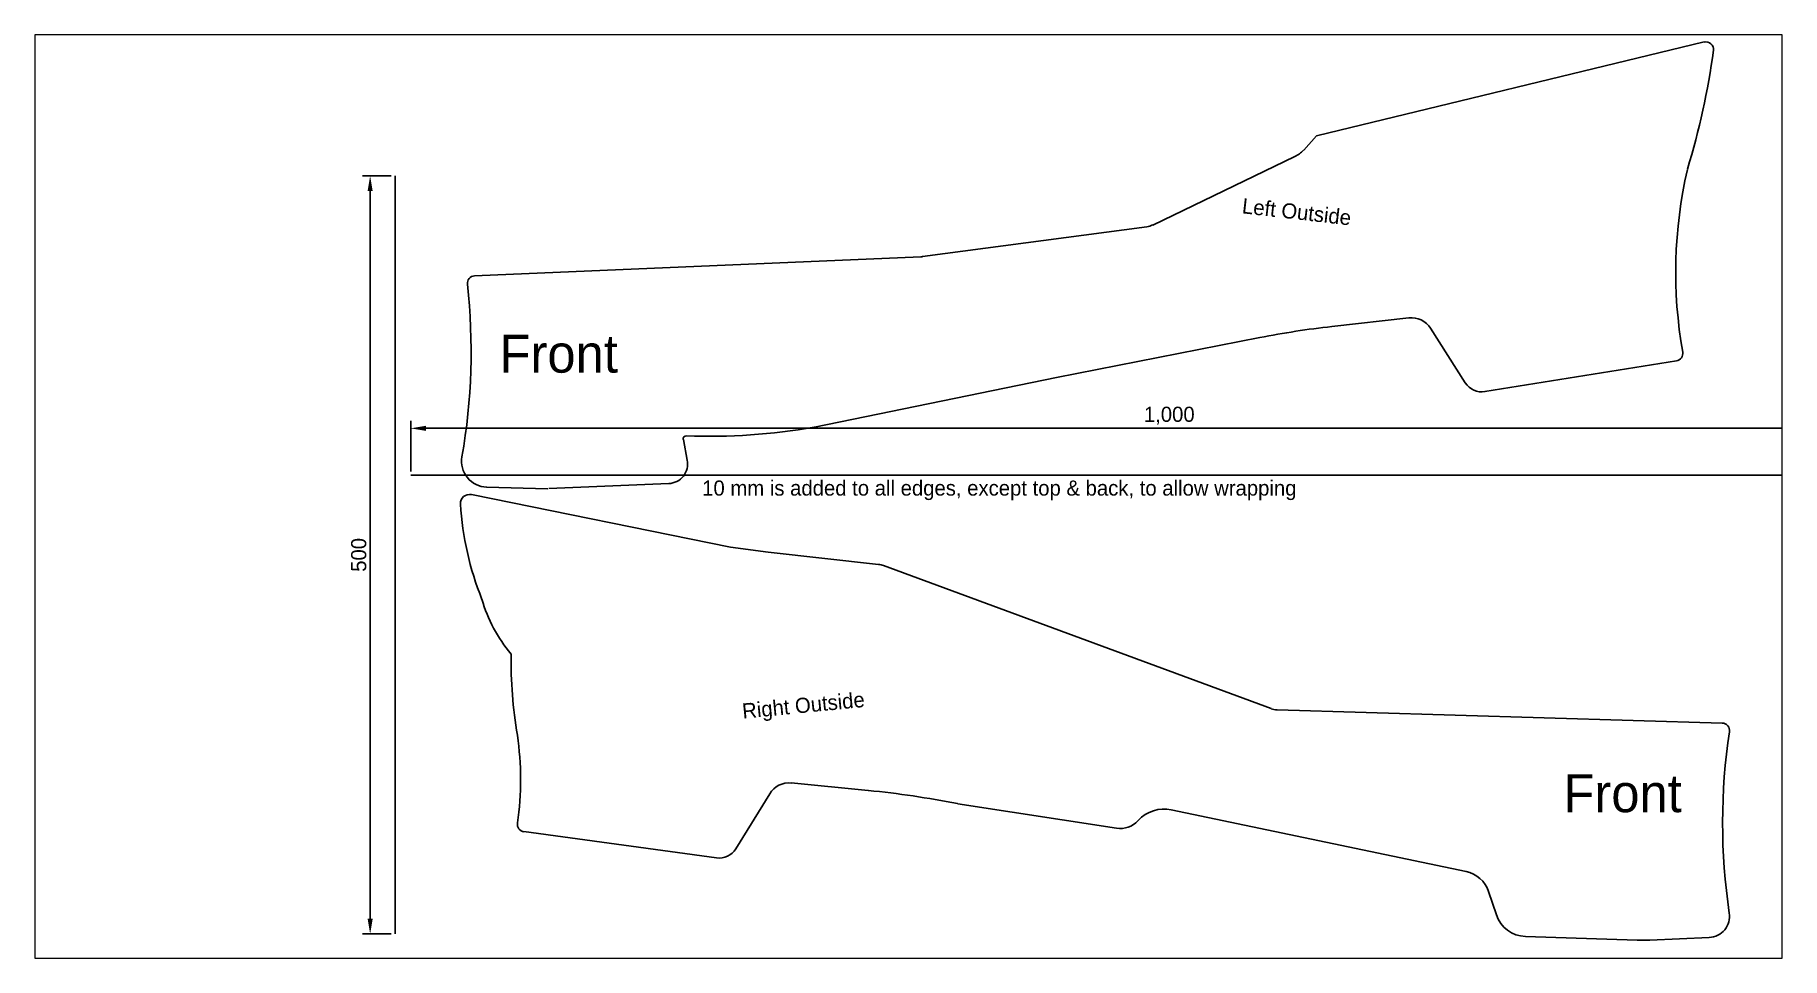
# Paper-space layout 'Layout1' of a CAD drawing. Extents: x 0 to 562, y 0 to 297.
# The model-space entities are those that its viewports show. They can reach past a viewport. Long polylines and large blocks are cut down to what shows.
import ezdxf

# ---------------------------------------------------------------- set-up
doc = ezdxf.new("R2010")
doc.units = 0
doc.layers.get('0').update_dxf_attribs({"linetype": 'CONTINUOUS'})
doc.layers.get('DEFPOINTS').update_dxf_attribs({"linetype": 'CONTINUOUS'})
doc.layers.add('REF_LINES', color=4, linetype='CONTINUOUS')
doc.dimstyles.get("Standard").update_dxf_attribs({"dimtxt": 0.18, "dimasz": 0.18, "dimexe": 0.18, "dimexo": 0.0625, "dimgap": 0.09, "dimtad": 0, "dimtih": 1, "dimtoh": 1, "dimdec": 4, "dimzin": 0, "dimdsep": 46, "dimtxsty": 'STANDARD', "dimcen": 0.09, "dimadec": 0, "dimazin": 0, "dimtfac": 1, "dimtdec": 4, "dimtofl": 0, "dimtmove": 0, "dimatfit": 3, "dimfxl": 1, "dimtolj": 1, "dimtzin": 0, "dimarcsym": 0})

# ---------------------------------------------------------------- blocks, each defined once
blk = doc.blocks.new('*D0')
at = {"color": 0, "linetype": 'ByBlock'}
for p, q in [((233.052651, 242.705), (214.144623, 242.705)), ((219.144623, -247.295), (219.144623, 232.705)), ((233.052651, -257.295), (214.144623, -257.295))]:
    blk.add_line(p, q, dxfattribs=at)
for points in [[(217.477956, 232.705), (220.81129, 232.705), (219.144623, 242.705)], [(217.477956, -247.295), (220.81129, -247.295), (219.144623, -257.295)]]:
    blk.add_solid(points, dxfattribs=at)
at = {"layer": 'DEFPOINTS', "color": 0, "linetype": 'ByBlock'}
for p in [(219.144623, 242.705), (235.552651, 242.705), (235.552651, -257.295)]:
    blk.add_point(p, dxfattribs=at)
at = {"color": 0, "linetype": 'ByBlock', "insert": (211.644623, -7.295), "char_height": 10, "attachment_point": 5, "rotation": 90}
blk.add_mtext('\\A1;500', dxfattribs=at)
blk = doc.blocks.new('*D1')
at = {"color": 0, "linetype": 'ByBlock'}
for p, q in [((245.883633, 47.700033), (245.883633, 81.17844)), ((1245.883633, 47.700033), (1245.883633, 81.17844)), ((255.883633, 76.17844), (1235.883633, 76.17844))]:
    blk.add_line(p, q, dxfattribs=at)
for points in [[(255.883633, 77.845107), (255.883633, 74.511773), (245.883633, 76.17844)], [(1235.883633, 77.845107), (1235.883633, 74.511773), (1245.883633, 76.17844)]]:
    blk.add_solid(points, dxfattribs=at)
at = {"layer": 'DEFPOINTS', "color": 0, "linetype": 'ByBlock'}
for p in [(1245.883633, 76.17844), (245.883633, 45.200033), (1245.883633, 45.200033)]:
    blk.add_point(p, dxfattribs=at)
at = {"color": 0, "linetype": 'ByBlock', "insert": (745.883633, 84.511773), "char_height": 10, "attachment_point": 5}
blk.add_mtext('\\A1;1,000', dxfattribs=at)

msp = doc.modelspace()

# ---------------------------------------------------------------- linework, layer by layer
for p, q in [((843, 269), (1098.4, 331)), ((843, 269), (834.5, 259.7)), ((828.7, 255.4), (735, 210.2)), ((731, 209.1), (583.3, 189.4)), ((287.9, 176.8), (582.1, 189.3)), ((903.8, 149), (853.1, 143.3)), ((941, 106.2), (918.1, 142.2)), ((671.5, 109.8), (805.5, 136)), ((1080.2, 120.6), (954, 100.4)), ((1080.2, 120.6), (1080.2, 120.6)), ((671.6, 109.8), (512.1, 77)), ((425.6, 68.8), (428.2, 55.2)), ((336.2, 36.3), (295.9, 37.4)), ((336.9, 36.4), (416, 39.7)), ((456.7, -2.1), (285.9, 32.5)), ((456.7, -2.1), (481.5, -5.6)), ((481.5, -5.6), (554.3, -13.6)), ((813.1, -108.7), (557.6, -14.4)), ((1110.3, -118.2), (816.9, -109.5)), ((496.7, -157.7), (547.5, -162.7)), ((460.2, -201.1), (482.5, -164.8)), ((606.6, -171.4), (711.1, -187.6)), ((941.5, -216.2), (747.2, -175.4)), ((447.4, -207.2), (320.5, -189.8)), ((961.5, -244.7), (956.4, -229.4)), ((1054.3, -261.4), (980.7, -259)), ((1062.7, -261.3), (1101.8, -259.6))]:
    msp.add_line(p, q)
for centre, radius, start, end in [((609.1, 392.6), 500, 343.0743, 352.2872), ((1099.6, 326.1), 5, 352.2872, 103.6424), ((820.4, 272.5), 19, 295.7085, 317.6063), ((1379.7, 179.2), 300, 166.9475, 190.133), ((729.3, 222), 13, 277.5855, 295.7085), ((581.6, 202.3), 13, 272.438, 277.5855), ((288.2, 171.8), 5, 92.438, 186.3891), ((-114.3, 126.7), 400, 350.0148, 6.3891), ((919.9, -448.9), 596, 96.432, 101.0628), ((905.5, 134.1), 15, 32.4792, 96.432), ((1079.4, 125.6), 5, 279.1239, 10.133), ((952, 113.2), 13, 212.4792, 279.1239), ((427.5, 69.2), 2, 87.9992, 190.954), ((441.9, 480.9), 410, 267.9992, 279.8116), ((296.4, 54.4), 17, 170.0148, 268.4929), ((415.4, 52.7), 13, 272.4561, 10.954), ((284.7, 26.6), 6, 78.533, 183.3455), ((478.4, 37.9), 200, 183.3455, 201.8752), ((552.7, -27.5), 14, 69.7401, 83.6658), ((388.8, -8.6), 100, 196.2387, 219.8562), ((612, -76.3), 300, 179.3061, 189.579), ((817.2, -97.5), 12, 249.7401, 268.2988), ((118.3, -155.4), 200, 351.7464, 8.3892), ((1110.2, -123.2), 5, 351.358, 88.2988), ((1510.6, -184), 400, 171.358, 188.5568), ((495.3, -172.7), 15, 84.4496, 148.4025), ((489.9, -755.9), 596, 78.7461, 84.4496), ((321.2, -184.9), 5, 171.7464, 262.1961), ((713.5, -171.8), 16, 261.2017, 317.8766), ((742.5, -197.9), 23, 78.1622, 137.8766), ((742.5, -197.9), 23, 78.1622, 137.8766), ((742.5, -197.9), 23, 78.1622, 137.8766), ((449.1, -194.3), 13, 262.1961, 328.4025), ((937.4, -235.7), 20, 18.4834, 78.1622), ((981.4, -238), 21, 198.4834, 268.1341), ((1101.2, -245.6), 14, 272.5261, 8.5568), ((1057.9, -151.4), 110, 268.1341, 272.5261)]:
    msp.add_arc(centre, radius, start, end)
at = {"layer": 'REF_LINES'}
for p, q in [((235.6, -257.3), (235.6, 242.7)), ((245.9, 45.2), (1245.9, 45.2))]:
    msp.add_line(p, q, dxfattribs=at)

# ---------------------------------------------------------------- texts
at = {"layer": 'REF_LINES', "char_height": 10, "attachment_point": 1}
for s, insert, width, rotation in [('Left Outside', (794.6, 228), 227.813, 353.5679), ('Right Outside', (463.9, -105.4), 234.671, 5.5504)]:
    msp.add_mtext(s, dxfattribs=dict(at, insert=insert, width=width, rotation=rotation))
at = {"layer": 'REF_LINES', "char_height": 25, "attachment_point": 1}
for insert, width in [((304.4, 137.9), 46.425), ((1005.7, -152), 83.076)]:
    msp.add_mtext('Front', dxfattribs=dict(at, insert=insert, width=width))
at = {"layer": 'REF_LINES', "color": 5, "insert": (438, 41.8), "char_height": 10, "width": 676.012, "attachment_point": 1}
msp.add_mtext('10 mm is added to all edges, except top & back, to allow wrapping', dxfattribs=at)

# ---------------------------------------------------------------- dimensions: what is measured, and where the dimension line sits
at = {"layer": 'REF_LINES'}
dim = msp.add_linear_dim(base=(219.1, 242.7), p1=(235.6, -257.3), p2=(235.6, 242.7), angle=90, dimstyle='STANDARD', override={"dimscale": 4, "dimtxt": 2.5, "dimasz": 2.5, "dimexe": 1.25, "dimexo": 0.625, "dimgap": 0.625, "dimtad": 1, "dimtih": 0, "dimtoh": 0, "dimdec": 0, "dimzin": 8, "dimcen": 2.5, "dimtofl": 1}, dxfattribs=at)
dim.commit()
dim.dimension.update_dxf_attribs({"geometry": '*D0', "text_midpoint": (211.6, -7.3)})
dim = msp.add_linear_dim(base=(1245.9, 76.2), p1=(245.9, 45.2), p2=(1245.9, 45.2), dimstyle='STANDARD', override={"dimscale": 4, "dimtxt": 2.5, "dimasz": 2.5, "dimexe": 1.25, "dimexo": 0.625, "dimgap": 0.625, "dimtad": 1, "dimtih": 0, "dimtoh": 0, "dimdec": 0, "dimzin": 8, "dimcen": 2.5, "dimtofl": 1}, dxfattribs=at)
dim.commit()
dim.dimension.update_dxf_attribs({"geometry": '*D1', "text_midpoint": (745.9, 84.5)})

psp = doc.layouts.get("Layout1")

# ---------------------------------------------------------------- viewports
at = {"layer": '0'}
psp.add_viewport(center=(280.877988, 148.5), size=(561.755976, 297), view_center_point=(573.996507, 31.217211), view_height=608.862704, dxfattribs=at)

doc.saveas('drawing.dxf')
